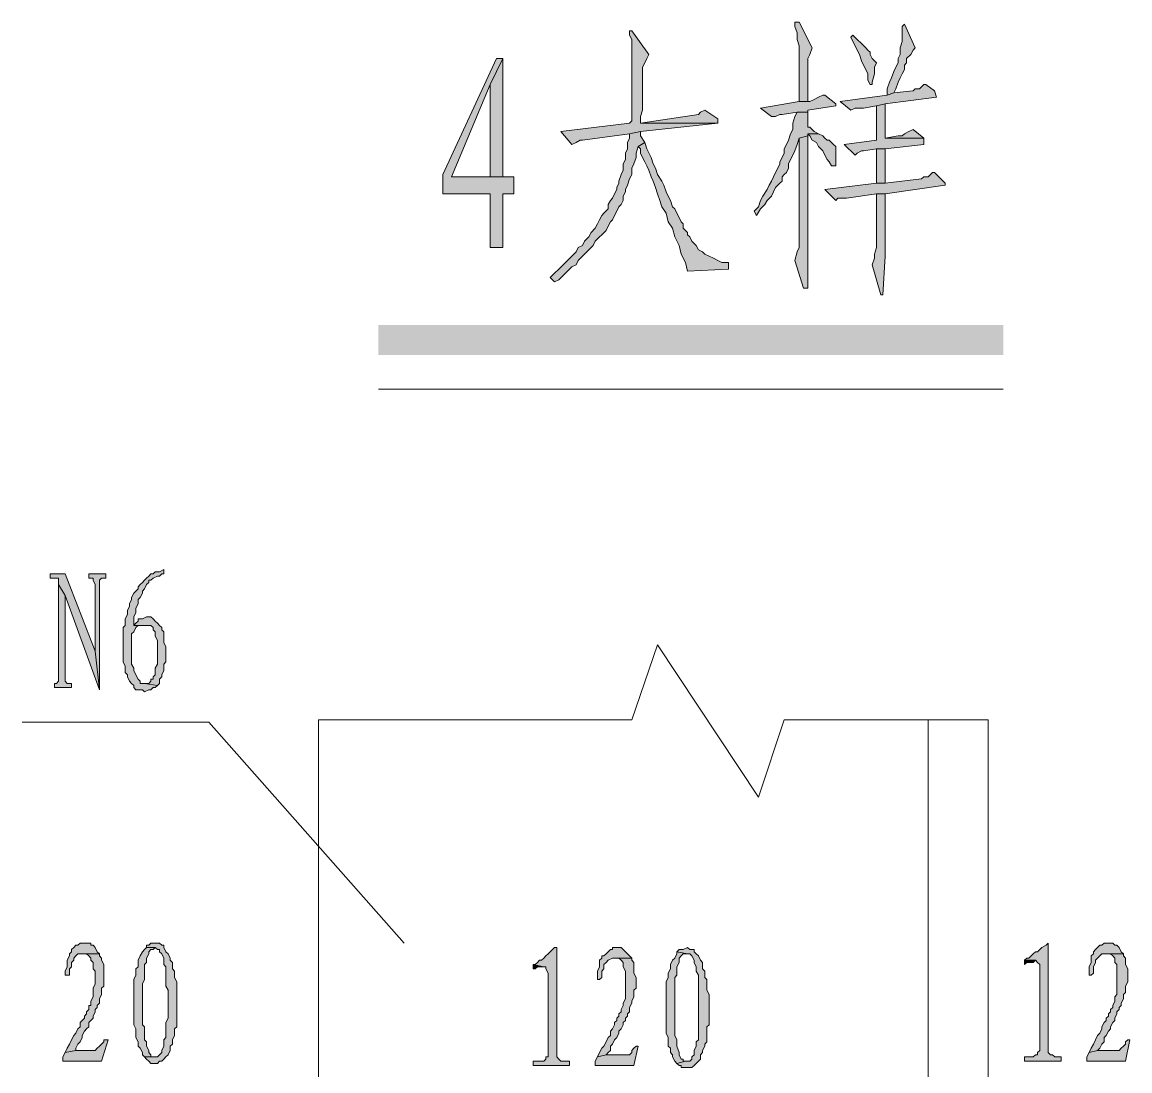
# Model space of a CAD drawing. Header units: inches. Extents: x 20 to 409, y 5 to 283.
# Drawn here: x 328.39 to 350.23, y 122.76 to 143.44 of the extents above; entities that cross this region are included whole.
import ezdxf

# ---------------------------------------------------------------- set-up
doc = ezdxf.new("R2010")
doc.units = ezdxf.units.IN
doc.header["$MEASUREMENT"] = 0
doc.layers.add('C00-00-00', color=7, linetype='Continuous')

msp = doc.modelspace()

# ---------------------------------------------------------------- hatches: boundary and pattern name
at = {"layer": 'C00-00-00'}
h = msp.add_hatch(color=0, dxfattribs=at)
h.dxf.hatch_style = 2
h.paths.add_polyline_path([(343.713, 143.443), (343.629, 143.443), (343.629, 143.358), (343.671, 143.231), (343.671, 143.104), (343.713, 142.977), (343.713, 141.877), (343.883, 141.877), (343.883, 142.3), (343.883, 142.342), (343.883, 142.723), (343.925, 142.808), (343.967, 142.935)])
h = msp.add_hatch(color=0, dxfattribs=at)
h.dxf.hatch_style = 2
h.paths.add_polyline_path([(345.788, 143.401), (345.745, 143.358), (345.745, 143.062), (345.703, 142.935), (345.703, 142.808), (345.661, 142.723), (345.661, 142.639), (345.618, 142.554), (345.576, 142.469), (345.534, 142.342), (345.491, 142.258), (345.449, 142.131), (345.449, 142.004), (345.576, 142.046), (345.618, 142.131), (345.661, 142.258), (345.703, 142.342), (345.745, 142.427), (345.788, 142.512), (345.788, 142.596), (345.83, 142.639), (345.83, 142.723), (345.915, 142.808), (345.957, 142.893), (345.999, 142.935)])
h = msp.add_hatch(color=0, dxfattribs=at)
h.dxf.hatch_style = 2
h.paths.add_polyline_path([(340.411, 143.274), (340.369, 143.274), (340.369, 143.189), (340.411, 143.104), (340.411, 141.496), (340.369, 141.453), (339.014, 141.284), (339.226, 141.03), (339.311, 141.072), (339.395, 141.115), (339.438, 141.115), (340.369, 141.242), (340.581, 141.284), (342.105, 141.453), (340.581, 141.453), (340.581, 141.496), (340.581, 141.58), (340.623, 141.707), (340.623, 142.554), (340.665, 142.639), (340.708, 142.723), (340.75, 142.808)])
h = msp.add_hatch(color=0, dxfattribs=at)
h.dxf.hatch_style = 2
h.paths.add_polyline_path([(344.772, 143.189), (344.729, 143.147), (344.772, 143.062), (344.814, 142.977), (344.856, 142.893), (344.899, 142.808), (344.941, 142.681), (344.983, 142.596), (345.026, 142.512), (345.068, 142.427), (345.068, 142.3), (345.11, 142.215), (345.153, 142.215), (345.153, 142.258), (345.195, 142.427), (345.195, 142.554), (345.237, 142.639), (345.195, 142.681), (345.153, 142.723), (345.11, 142.808), (345.11, 142.85), (345.068, 142.893), (345.026, 142.935), (344.941, 143.02), (344.856, 143.104)])
h = msp.add_hatch(color=0, dxfattribs=at)
h.dxf.hatch_style = 2
h.paths.add_polyline_path([(337.871, 142.723), (337.744, 142.723), (336.686, 140.437), (336.686, 140.056), (337.617, 140.056), (337.617, 138.998), (337.871, 138.998), (337.871, 140.056), (338.083, 140.056), (338.083, 140.395), (337.871, 140.395), (336.855, 140.395), (337.617, 142.215)])
h = msp.add_hatch(color=0, dxfattribs=at)
h.dxf.hatch_style = 2
h.paths.add_polyline_path([(337.871, 142.723), (337.617, 142.215), (337.617, 140.395), (336.855, 140.395), (337.871, 140.395)])
h = msp.add_hatch(color=0, dxfattribs=at)
h.dxf.hatch_style = 2
h.paths.add_polyline_path([(346.211, 142.215), (346.169, 142.215), (346.084, 142.131), (345.999, 142.131), (345.957, 142.088), (345.576, 142.046), (345.449, 142.004), (344.518, 141.877), (344.729, 141.707), (344.814, 141.75), (344.983, 141.75), (345.237, 141.792), (345.407, 141.834), (346.423, 141.961), (346.38, 142.088)])
h = msp.add_hatch(color=0, dxfattribs=at)
h.dxf.hatch_style = 2
h.paths.add_polyline_path([(344.221, 142.004), (344.179, 142.004), (344.094, 141.961), (344.01, 141.919), (343.925, 141.877), (343.713, 141.877), (342.951, 141.75), (343.163, 141.58), (343.248, 141.58), (343.332, 141.623), (343.375, 141.623), (343.671, 141.665), (343.883, 141.665), (343.883, 141.707), (344.433, 141.792), (344.433, 141.834)])
h = msp.add_hatch(color=0, dxfattribs=at)
h.dxf.hatch_style = 2
h.paths.add_polyline_path([(345.407, 141.834), (345.237, 141.792), (345.237, 141.115), (344.602, 141.03), (344.814, 140.818), (344.856, 140.861), (344.941, 140.903), (344.983, 140.903), (345.237, 140.945), (345.407, 140.945), (346.169, 141.03), (346.169, 141.157), (345.407, 141.157)])
h = msp.add_hatch(color=0, dxfattribs=at)
h.dxf.hatch_style = 2
h.paths.add_polyline_path([(341.851, 141.707), (341.766, 141.665), (341.724, 141.623), (340.581, 141.453), (342.105, 141.453), (342.105, 141.538)])
h = msp.add_hatch(color=0, dxfattribs=at)
h.dxf.hatch_style = 2
h.paths.add_polyline_path([(343.883, 141.665), (343.671, 141.665), (343.629, 141.58), (343.586, 141.453), (343.586, 141.326), (343.544, 141.242), (343.502, 141.115), (343.459, 141.03), (343.417, 140.945), (343.417, 140.861), (343.375, 140.776), (343.332, 140.691), (343.332, 140.649), (343.29, 140.564), (343.248, 140.48), (343.205, 140.395), (343.163, 140.31), (343.121, 140.226), (343.078, 140.141), (342.994, 140.014), (342.951, 139.929), (342.909, 139.802), (342.824, 139.718), (342.867, 139.633), (342.951, 139.76), (343.036, 139.845), (343.078, 139.929), (343.163, 140.014), (343.205, 140.099), (343.248, 140.183), (343.332, 140.268), (343.375, 140.31), (343.375, 140.395), (343.417, 140.437), (343.459, 140.48), (343.502, 140.564), (343.502, 140.649), (343.544, 140.734), (343.586, 140.818), (343.629, 140.903), (343.671, 141.03), (343.713, 141.157), (343.883, 141.199), (343.883, 141.242), (344.094, 141.242), (344.01, 141.284), (343.925, 141.369), (343.883, 141.369), (343.883, 141.453)])
h = msp.add_hatch(color=0, dxfattribs=at)
h.dxf.hatch_style = 2
h.paths.add_polyline_path([(340.581, 141.284), (340.369, 141.242), (340.369, 141.157), (340.327, 141.072), (340.327, 140.945), (340.284, 140.861), (340.284, 140.734), (340.242, 140.649), (340.242, 140.522), (340.2, 140.437), (340.157, 140.31), (340.157, 140.268), (340.115, 140.183), (340.115, 140.141), (340.073, 140.056), (340.03, 139.972), (339.988, 139.929), (339.946, 139.845), (339.946, 139.76), (339.861, 139.675), (339.819, 139.633), (339.776, 139.548), (339.734, 139.464), (339.692, 139.379), (339.607, 139.294), (339.565, 139.21), (339.48, 139.125), (339.438, 139.04), (339.353, 138.998), (339.311, 138.913), (339.226, 138.829), (339.141, 138.744), (339.057, 138.659), (338.972, 138.575), (338.887, 138.49), (338.803, 138.405), (338.887, 138.321), (338.972, 138.363), (339.057, 138.448), (339.141, 138.532), (339.226, 138.617), (339.311, 138.659), (339.353, 138.744), (339.438, 138.829), (339.522, 138.913), (339.565, 138.956), (339.649, 139.04), (339.692, 139.125), (339.776, 139.21), (339.819, 139.252), (339.903, 139.337), (339.946, 139.421), (339.988, 139.506), (340.03, 139.548), (340.073, 139.633), (340.115, 139.718), (340.157, 139.802), (340.2, 139.845), (340.242, 139.929), (340.242, 140.014), (340.284, 140.099), (340.284, 140.141), (340.327, 140.226), (340.369, 140.353), (340.411, 140.437), (340.411, 140.564), (340.454, 140.649), (340.496, 140.776), (340.496, 140.861), (340.538, 140.988), (340.665, 141.072), (340.581, 141.199)])
h = msp.add_hatch(color=0, dxfattribs=at)
h.dxf.hatch_style = 2
h.paths.add_polyline_path([(343.883, 141.199), (343.713, 141.157), (343.713, 138.998), (343.671, 138.913), (343.629, 138.744), (343.798, 138.194), (343.883, 138.194), (343.883, 138.998)])
h = msp.add_hatch(color=0, dxfattribs=at)
h.dxf.hatch_style = 2
h.paths.add_polyline_path([(344.094, 141.242), (343.883, 141.242), (343.925, 141.199), (343.967, 141.115), (344.052, 141.072), (344.094, 140.988), (344.179, 140.903), (344.221, 140.818), (344.264, 140.734), (344.306, 140.691), (344.348, 140.607), (344.433, 140.607), (344.433, 140.691), (344.433, 140.988), (344.391, 141.03), (344.306, 141.115), (344.264, 141.115), (344.221, 141.157), (344.179, 141.199)])
h = msp.add_hatch(color=0, dxfattribs=at)
h.dxf.hatch_style = 2
h.paths.add_polyline_path([(345.957, 141.326), (345.872, 141.284), (345.788, 141.242), (345.745, 141.199), (345.661, 141.199), (345.407, 141.157), (346.169, 141.157)])
h = msp.add_hatch(color=0, dxfattribs=at)
h.dxf.hatch_style = 2
h.paths.add_polyline_path([(340.665, 141.072), (340.538, 140.988), (340.581, 140.945), (340.581, 140.861), (340.623, 140.776), (340.665, 140.691), (340.708, 140.607), (340.75, 140.522), (340.792, 140.395), (340.835, 140.31), (340.877, 140.183), (340.919, 140.056), (340.962, 139.929), (341.004, 139.802), (341.089, 139.675), (341.131, 139.506), (341.216, 139.379), (341.258, 139.21), (341.343, 139.04), (341.385, 138.871), (341.47, 138.702), (341.512, 138.532), (342.316, 138.575), (342.316, 138.702), (342.274, 138.702), (342.189, 138.702), (342.105, 138.744), (342.02, 138.786), (341.935, 138.829), (341.851, 138.871), (341.808, 138.913), (341.724, 138.956), (341.681, 139.04), (341.597, 139.125), (341.554, 139.21), (341.512, 139.252), (341.512, 139.294), (341.47, 139.337), (341.427, 139.379), (341.427, 139.464), (341.385, 139.506), (341.343, 139.591), (341.3, 139.675), (341.258, 139.76), (341.216, 139.802), (341.173, 139.929), (341.131, 140.014), (341.089, 140.099), (341.046, 140.226), (341.004, 140.31), (340.919, 140.437), (340.877, 140.564), (340.835, 140.649), (340.792, 140.776), (340.708, 140.945)])
h = msp.add_hatch(color=0, dxfattribs=at)
h.dxf.hatch_style = 2
h.paths.add_polyline_path([(345.407, 140.945), (345.237, 140.945), (345.237, 140.903), (345.237, 140.268), (345.407, 140.268)])
h = msp.add_hatch(color=0, dxfattribs=at)
h.dxf.hatch_style = 2
h.paths.add_polyline_path([(346.38, 140.48), (346.338, 140.48), (346.253, 140.395), (346.169, 140.395), (346.126, 140.353), (345.407, 140.268), (345.237, 140.268), (344.221, 140.141), (344.433, 139.929), (344.475, 139.972), (344.645, 139.972), (345.237, 140.056), (345.407, 140.056), (346.592, 140.226), (346.592, 140.268)])
h = msp.add_hatch(color=0, dxfattribs=at)
h.dxf.hatch_style = 2
h.paths.add_polyline_path([(345.407, 140.056), (345.237, 140.056), (345.237, 140.014), (345.237, 138.998), (345.195, 138.871), (345.195, 138.786), (345.153, 138.659), (345.322, 138.067), (345.364, 138.067), (345.407, 138.829)])
h = msp.add_hatch(color=0, dxfattribs=at)
h.dxf.hatch_style = 2
h.paths.add_polyline_path([(335.416, 137.474), (335.416, 136.881), (347.735, 137.474)])
h = msp.add_hatch(color=0, dxfattribs=at)
h.dxf.hatch_style = 2
h.paths.add_polyline_path([(335.416, 136.881), (347.735, 137.474), (347.735, 136.881)])
h = msp.add_hatch(color=0, dxfattribs=at)
h.dxf.hatch_style = 2
h.paths.add_polyline_path([(331.183, 132.648), (331.098, 132.606), (331.013, 132.606), (330.971, 132.563), (330.929, 132.563), (330.886, 132.521), (330.844, 132.479), (330.802, 132.436), (330.759, 132.394), (330.717, 132.352), (330.675, 132.309), (330.675, 132.267), (330.632, 132.225), (330.59, 132.182), (330.548, 132.098), (330.548, 132.055), (330.505, 131.971), (330.505, 131.928), (330.463, 131.844), (330.463, 131.759), (330.421, 131.674), (330.421, 131.547), (330.378, 131.505), (330.378, 130.828), (330.421, 130.743), (330.421, 130.616), (330.463, 130.574), (330.463, 130.531), (330.505, 130.447), (330.548, 130.404), (330.59, 130.362), (330.59, 130.32), (330.632, 130.277), (330.759, 130.277), (330.802, 130.235), (330.886, 130.277), (330.929, 130.277), (330.971, 130.32), (331.013, 130.32), (331.056, 130.362), (330.802, 130.404), (330.717, 130.404), (330.717, 130.447), (330.675, 130.489), (330.632, 130.574), (330.59, 130.658), (330.59, 130.701), (330.548, 130.785), (330.548, 131.378), (330.59, 131.42), (330.632, 131.505), (330.675, 131.547), (330.886, 131.547), (330.59, 131.547), (330.59, 131.717), (330.632, 131.801), (330.632, 131.886), (330.675, 131.971), (330.675, 132.055), (330.717, 132.098), (330.759, 132.182), (330.759, 132.225), (330.802, 132.267), (330.844, 132.352), (330.886, 132.394), (330.886, 132.436), (330.929, 132.436), (330.971, 132.479), (331.056, 132.521), (331.098, 132.521), (331.14, 132.563), (331.183, 132.563)])
h = msp.add_hatch(color=0, dxfattribs=at)
h.dxf.hatch_style = 2
h.paths.add_polyline_path([(329.235, 132.563), (328.939, 132.563), (328.939, 132.479), (329.108, 132.479), (329.108, 132.352), (329.235, 132.14), (329.913, 130.277), (329.828, 131.039)])
h = msp.add_hatch(color=0, dxfattribs=at)
h.dxf.hatch_style = 2
h.paths.add_polyline_path([(330.04, 132.563), (329.701, 132.563), (329.701, 132.479), (329.786, 132.479), (329.786, 132.436), (329.828, 132.352), (329.828, 131.039), (329.913, 130.277), (329.913, 132.436), (329.955, 132.479), (330.04, 132.479)])
h = msp.add_hatch(color=0, dxfattribs=at)
h.dxf.hatch_style = 2
h.paths.add_polyline_path([(329.108, 132.352), (329.108, 130.447), (329.066, 130.404), (329.024, 130.404), (329.024, 130.32), (329.362, 130.32), (329.362, 130.404), (329.278, 130.404), (329.235, 130.447), (329.235, 132.14)])
h = msp.add_hatch(color=0, dxfattribs=at)
h.dxf.hatch_style = 2
h.paths.add_polyline_path([(330.886, 131.717), (330.844, 131.717), (330.759, 131.674), (330.675, 131.674), (330.675, 131.632), (330.632, 131.59), (330.59, 131.547), (330.929, 131.547), (330.971, 131.505), (330.971, 131.463), (331.013, 131.42), (331.013, 131.336), (331.056, 131.251), (331.056, 130.785), (331.013, 130.701), (331.013, 130.616), (331.013, 130.574), (330.971, 130.531), (330.971, 130.489), (330.929, 130.489), (330.929, 130.447), (330.886, 130.404), (330.802, 130.404), (331.056, 130.362), (331.098, 130.404), (331.098, 130.489), (331.14, 130.531), (331.14, 130.574), (331.183, 130.658), (331.183, 130.785), (331.225, 130.828), (331.225, 131.124), (331.183, 131.209), (331.183, 131.42), (331.14, 131.463), (331.14, 131.505), (331.098, 131.547), (331.056, 131.59), (331.013, 131.632), (330.971, 131.674), (330.929, 131.717)])
h = msp.add_hatch(color=0, dxfattribs=at)
h.dxf.hatch_style = 2
h.paths.add_polyline_path([(329.659, 125.282), (329.532, 125.282), (329.489, 125.24), (329.447, 125.24), (329.405, 125.197), (329.362, 125.155), (329.362, 125.113), (329.32, 125.07), (329.32, 125.028), (329.278, 124.943), (329.278, 124.816), (329.235, 124.732), (329.235, 124.647), (329.32, 124.647), (329.32, 124.774), (329.362, 124.816), (329.362, 124.901), (329.405, 124.943), (329.405, 124.986), (329.447, 125.028), (329.489, 125.07), (329.532, 125.07), (329.574, 125.07), (329.913, 125.07), (329.87, 125.113), (329.828, 125.197), (329.786, 125.24), (329.743, 125.24), (329.743, 125.282)])
h = msp.add_hatch(color=0, dxfattribs=at)
h.dxf.hatch_style = 2
h.paths.add_polyline_path([(330.844, 125.197), (330.802, 125.155), (330.759, 125.113), (330.717, 125.028), (330.675, 124.943), (330.675, 124.816), (330.632, 124.774), (330.632, 124.647), (330.59, 124.562), (330.59, 123.673), (330.632, 123.589), (330.632, 123.504), (330.632, 123.462), (330.632, 123.419), (330.675, 123.335), (330.675, 123.25), (330.717, 123.208), (330.759, 123.123), (330.759, 123.081), (330.802, 123.038), (331.013, 123.038), (330.929, 123.038), (330.929, 123.081), (330.886, 123.123), (330.886, 123.165), (330.844, 123.25), (330.844, 123.335), (330.802, 123.377), (330.802, 123.631), (330.759, 123.673), (330.759, 124.478), (330.802, 124.562), (330.802, 124.859), (330.844, 124.901), (330.844, 124.986), (330.886, 125.07), (330.886, 125.113), (330.929, 125.155), (330.971, 125.155), (331.013, 125.197)])
h = msp.add_hatch(color=0, dxfattribs=at)
h.dxf.hatch_style = 2
h.paths.add_polyline_path([(331.013, 125.282), (330.929, 125.282), (330.886, 125.24), (330.844, 125.24), (330.844, 125.197), (331.013, 125.197), (331.056, 125.155), (331.098, 125.155), (331.098, 125.113), (331.14, 125.07), (331.183, 124.986), (331.183, 124.859), (331.225, 124.816), (331.225, 124.435), (331.267, 124.351), (331.267, 124.097), (331.267, 124.054), (331.267, 123.8), (331.225, 123.716), (331.225, 123.419), (331.183, 123.377), (331.183, 123.25), (331.14, 123.165), (331.14, 123.123), (331.098, 123.081), (331.056, 123.038), (330.802, 123.038), (330.844, 122.996), (330.886, 122.954), (330.929, 122.911), (331.056, 122.911), (331.098, 122.954), (331.14, 122.954), (331.183, 122.996), (331.225, 123.038), (331.267, 123.081), (331.31, 123.165), (331.31, 123.25), (331.352, 123.292), (331.352, 123.377), (331.394, 123.462), (331.394, 123.589), (331.437, 123.631), (331.437, 124.52), (331.394, 124.605), (331.394, 124.732), (331.352, 124.774), (331.352, 124.901), (331.31, 124.943), (331.31, 124.986), (331.267, 125.07), (331.225, 125.113), (331.183, 125.197), (331.183, 125.24), (331.14, 125.24), (331.098, 125.282)])
h = msp.add_hatch(color=0, dxfattribs=at)
h.dxf.hatch_style = 2
h.paths.add_polyline_path([(338.93, 125.197), (338.887, 125.197), (338.845, 125.155), (338.803, 125.113), (338.76, 125.07), (338.718, 125.028), (338.676, 124.986), (338.633, 124.943), (338.591, 124.943), (338.549, 124.901), (338.506, 124.859), (338.464, 124.859), (338.676, 124.816), (338.718, 124.816), (338.718, 124.774), (338.76, 124.689), (338.76, 123.038), (338.718, 123.038), (338.718, 122.996), (338.676, 122.954), (338.464, 122.954), (338.464, 122.869), (339.184, 122.869), (339.184, 122.954), (339.014, 122.954), (338.972, 122.996), (338.93, 123.038)])
h = msp.add_hatch(color=0, dxfattribs=at)
h.dxf.hatch_style = 2
h.paths.add_polyline_path([(340.115, 125.197), (340.03, 125.197), (340.03, 125.155), (339.988, 125.155), (339.946, 125.113), (339.903, 125.07), (339.861, 125.028), (339.819, 125.028), (339.819, 124.986), (339.776, 124.943), (339.776, 124.816), (339.734, 124.732), (339.734, 124.562), (339.776, 124.562), (339.819, 124.605), (339.819, 124.732), (339.861, 124.774), (339.861, 124.859), (339.903, 124.901), (339.946, 124.943), (340.03, 124.986), (340.073, 124.986), (340.411, 124.986), (340.369, 125.028), (340.327, 125.07), (340.284, 125.113), (340.242, 125.155), (340.2, 125.197)])
h = msp.add_hatch(color=0, dxfattribs=at)
h.dxf.hatch_style = 2
h.paths.add_polyline_path([(341.512, 125.197), (341.427, 125.155), (341.343, 125.155), (341.3, 125.113), (341.512, 125.07), (341.554, 125.07), (341.597, 125.028), (341.639, 124.943), (341.639, 124.901), (341.681, 124.816), (341.681, 124.732), (341.724, 124.647), (341.724, 124.012), (341.724, 123.97), (341.724, 123.377), (341.681, 123.335), (341.681, 123.25), (341.639, 123.165), (341.639, 123.081), (341.597, 123.038), (341.597, 122.996), (341.554, 122.954), (341.47, 122.954), (341.3, 122.911), (341.343, 122.869), (341.385, 122.869), (341.385, 122.827), (341.597, 122.827), (341.639, 122.869), (341.681, 122.911), (341.724, 122.954), (341.766, 122.996), (341.766, 123.081), (341.808, 123.123), (341.808, 123.165), (341.851, 123.25), (341.851, 123.292), (341.893, 123.335), (341.893, 123.631), (341.935, 123.673), (341.935, 124.266), (341.893, 124.351), (341.893, 124.562), (341.851, 124.605), (341.851, 124.732), (341.808, 124.774), (341.808, 124.901), (341.766, 124.943), (341.724, 125.028), (341.681, 125.07), (341.639, 125.113), (341.639, 125.155), (341.597, 125.155), (341.554, 125.155)])
h = msp.add_hatch(color=0, dxfattribs=at)
h.dxf.hatch_style = 2
h.paths.add_polyline_path([(348.624, 125.282), (348.582, 125.24), (348.497, 125.197), (348.455, 125.155), (348.412, 125.113), (348.37, 125.113), (348.328, 125.07), (348.285, 125.028), (348.243, 124.986), (348.201, 124.986), (348.158, 124.943), (348.37, 124.943), (348.412, 124.901), (348.455, 124.859), (348.455, 123.165), (348.412, 123.123), (348.412, 123.081), (348.37, 123.081), (348.328, 123.038), (348.158, 123.038), (348.158, 122.954), (348.878, 122.954), (348.878, 123.038), (348.751, 123.038), (348.709, 123.081), (348.666, 123.081), (348.624, 123.123)])
h = msp.add_hatch(color=0, dxfattribs=at)
h.dxf.hatch_style = 2
h.paths.add_polyline_path([(349.809, 125.282), (349.725, 125.282), (349.682, 125.24), (349.64, 125.24), (349.598, 125.197), (349.555, 125.155), (349.513, 125.113), (349.513, 125.07), (349.471, 125.028), (349.471, 124.901), (349.428, 124.816), (349.428, 124.647), (349.471, 124.647), (349.513, 124.689), (349.513, 124.816), (349.555, 124.901), (349.555, 124.943), (349.598, 124.986), (349.64, 125.028), (349.682, 125.07), (349.725, 125.07), (349.767, 125.07), (350.106, 125.07), (350.063, 125.113), (350.021, 125.197), (349.979, 125.24), (349.936, 125.24), (349.894, 125.282)])
h = msp.add_hatch(color=0, dxfattribs=at)
h.dxf.hatch_style = 2
h.paths.add_polyline_path([(329.913, 125.07), (329.574, 125.07), (329.616, 125.07), (329.659, 125.07), (329.701, 125.028), (329.743, 124.986), (329.743, 124.943), (329.786, 124.901), (329.786, 124.774), (329.828, 124.732), (329.828, 124.478), (329.786, 124.393), (329.786, 124.224), (329.743, 124.139), (329.743, 124.054), (329.701, 124.054), (329.701, 123.97), (329.659, 123.927), (329.659, 123.885), (329.616, 123.843), (329.616, 123.8), (329.574, 123.758), (329.532, 123.716), (329.532, 123.631), (329.489, 123.589), (329.447, 123.504), (329.405, 123.462), (329.362, 123.377), (329.32, 123.292), (329.278, 123.208), (329.235, 123.123), (329.447, 123.165), (329.447, 123.208), (329.489, 123.292), (329.532, 123.335), (329.574, 123.419), (329.574, 123.462), (329.616, 123.546), (329.659, 123.589), (329.701, 123.631), (329.701, 123.716), (329.743, 123.758), (329.786, 123.8), (329.786, 123.843), (329.828, 123.927), (329.828, 123.97), (329.87, 124.012), (329.87, 124.054), (329.913, 124.097), (329.913, 124.181), (329.955, 124.266), (329.955, 124.393), (329.997, 124.435), (329.997, 124.859), (329.955, 124.943), (329.955, 124.986), (329.913, 125.028)])
h = msp.add_hatch(color=0, dxfattribs=at)
h.dxf.hatch_style = 2
h.paths.add_polyline_path([(340.411, 124.986), (340.073, 124.986), (340.115, 124.986), (340.157, 124.986), (340.2, 124.943), (340.242, 124.901), (340.242, 124.816), (340.284, 124.732), (340.284, 124.181), (340.242, 124.097), (340.242, 124.054), (340.2, 123.97), (340.2, 123.927), (340.157, 123.885), (340.157, 123.843), (340.115, 123.8), (340.115, 123.758), (340.073, 123.716), (340.073, 123.673), (340.03, 123.589), (339.988, 123.546), (339.988, 123.462), (339.946, 123.419), (339.903, 123.335), (339.861, 123.25), (339.819, 123.208), (339.776, 123.123), (339.734, 123.038), (339.903, 123.081), (339.946, 123.123), (339.988, 123.165), (339.988, 123.25), (340.03, 123.292), (340.073, 123.377), (340.115, 123.419), (340.157, 123.504), (340.157, 123.546), (340.2, 123.589), (340.242, 123.673), (340.242, 123.716), (340.284, 123.758), (340.284, 123.8), (340.327, 123.843), (340.327, 123.885), (340.369, 123.927), (340.369, 124.012), (340.411, 124.097), (340.411, 124.139), (340.454, 124.224), (340.454, 124.351), (340.496, 124.393), (340.496, 124.605), (340.454, 124.689), (340.454, 124.901), (340.411, 124.943)])
h = msp.add_hatch(color=0, dxfattribs=at)
h.dxf.hatch_style = 2
h.paths.add_polyline_path([(341.3, 125.113), (341.3, 125.07), (341.258, 124.986), (341.216, 124.943), (341.173, 124.859), (341.173, 124.774), (341.131, 124.689), (341.131, 124.605), (341.089, 124.52), (341.089, 123.504), (341.131, 123.419), (341.131, 123.377), (341.131, 123.25), (341.173, 123.208), (341.173, 123.123), (341.216, 123.081), (341.216, 123.038), (341.258, 122.954), (341.3, 122.911), (341.47, 122.954), (341.427, 122.954), (341.427, 122.996), (341.385, 122.996), (341.343, 123.081), (341.343, 123.123), (341.3, 123.25), (341.3, 123.377), (341.258, 123.462), (341.258, 124.605), (341.3, 124.647), (341.3, 124.816), (341.343, 124.901), (341.343, 124.986), (341.385, 125.028), (341.427, 125.07), (341.512, 125.07)])
h = msp.add_hatch(color=0, dxfattribs=at)
h.dxf.hatch_style = 2
h.paths.add_polyline_path([(350.106, 125.07), (349.767, 125.07), (349.809, 125.07), (349.852, 125.07), (349.894, 125.028), (349.936, 124.986), (349.936, 124.901), (349.979, 124.859), (349.979, 124.266), (349.936, 124.224), (349.936, 124.139), (349.894, 124.054), (349.894, 124.012), (349.852, 123.97), (349.852, 123.927), (349.809, 123.885), (349.809, 123.843), (349.767, 123.8), (349.767, 123.758), (349.725, 123.716), (349.682, 123.631), (349.682, 123.589), (349.64, 123.504), (349.598, 123.462), (349.555, 123.377), (349.513, 123.292), (349.471, 123.208), (349.428, 123.123), (349.598, 123.165), (349.64, 123.208), (349.682, 123.292), (349.725, 123.335), (349.725, 123.419), (349.767, 123.462), (349.809, 123.546), (349.852, 123.589), (349.852, 123.631), (349.894, 123.716), (349.936, 123.758), (349.936, 123.8), (349.979, 123.885), (349.979, 123.927), (350.021, 123.97), (350.021, 124.012), (350.063, 124.054), (350.063, 124.097), (350.106, 124.181), (350.106, 124.266), (350.148, 124.308), (350.148, 124.435), (350.19, 124.52), (350.19, 124.774), (350.148, 124.859), (350.148, 124.986), (350.106, 125.028)])
h = msp.add_hatch(color=0, dxfattribs=at)
h.dxf.hatch_style = 2
h.paths.add_polyline_path([(338.464, 124.859), (338.464, 124.774), (338.506, 124.774), (338.549, 124.816), (338.676, 124.816)])
h = msp.add_hatch(color=0, dxfattribs=at)
h.dxf.hatch_style = 2
h.paths.add_polyline_path([(348.158, 124.943), (348.158, 124.859), (348.201, 124.901), (348.328, 124.901), (348.37, 124.943)])
h = msp.add_hatch(color=0, dxfattribs=at)
h.dxf.hatch_style = 2
h.paths.add_polyline_path([(330.082, 123.377), (329.997, 123.377), (329.997, 123.335), (329.955, 123.292), (329.913, 123.25), (329.87, 123.208), (329.828, 123.165), (329.447, 123.165), (329.235, 123.123), (329.193, 123.038), (329.193, 122.954), (329.955, 122.954)])
h = msp.add_hatch(color=0, dxfattribs=at)
h.dxf.hatch_style = 2
h.paths.add_polyline_path([(340.538, 123.25), (340.496, 123.25), (340.454, 123.208), (340.411, 123.165), (340.411, 123.123), (340.369, 123.081), (339.903, 123.081), (339.734, 123.038), (339.692, 122.954), (339.692, 122.869), (340.454, 122.869)])
h = msp.add_hatch(color=0, dxfattribs=at)
h.dxf.hatch_style = 2
h.paths.add_polyline_path([(350.233, 123.377), (350.19, 123.377), (350.148, 123.335), (350.148, 123.292), (350.106, 123.25), (350.063, 123.208), (350.021, 123.165), (349.598, 123.165), (349.428, 123.123), (349.386, 123.038), (349.386, 122.954), (350.148, 122.954)])

# ---------------------------------------------------------------- linework, layer by layer
at = {"layer": 'C00-00-00', "color": 0, "lineweight": 0}
for points in [[(343.713, 143.443), (343.629, 143.443), (343.629, 143.358), (343.671, 143.231), (343.671, 143.104), (343.713, 142.977), (343.713, 141.877), (343.883, 141.877), (343.883, 142.3), (343.883, 142.342), (343.883, 142.723), (343.925, 142.808), (343.967, 142.935)], [(345.788, 143.401), (345.745, 143.358), (345.745, 143.062), (345.703, 142.935), (345.703, 142.808), (345.661, 142.723), (345.661, 142.639), (345.618, 142.554), (345.576, 142.469), (345.534, 142.342), (345.491, 142.258), (345.449, 142.131), (345.449, 142.004), (345.576, 142.046), (345.618, 142.131), (345.661, 142.258), (345.703, 142.342), (345.745, 142.427), (345.788, 142.512), (345.788, 142.596), (345.83, 142.639), (345.83, 142.723), (345.915, 142.808), (345.957, 142.893), (345.999, 142.935)], [(340.411, 143.274), (340.369, 143.274), (340.369, 143.189), (340.411, 143.104), (340.411, 141.496), (340.369, 141.453), (339.014, 141.284), (339.226, 141.03), (339.311, 141.072), (339.395, 141.115), (339.438, 141.115), (340.369, 141.242), (340.581, 141.284), (342.105, 141.453), (340.581, 141.453), (340.581, 141.496), (340.581, 141.58), (340.623, 141.707), (340.623, 142.554), (340.665, 142.639), (340.708, 142.723), (340.75, 142.808)], [(344.772, 143.189), (344.729, 143.147), (344.772, 143.062), (344.814, 142.977), (344.856, 142.893), (344.899, 142.808), (344.941, 142.681), (344.983, 142.596), (345.026, 142.512), (345.068, 142.427), (345.068, 142.3), (345.11, 142.215), (345.153, 142.215), (345.153, 142.258), (345.195, 142.427), (345.195, 142.554), (345.237, 142.639), (345.195, 142.681), (345.153, 142.723), (345.11, 142.808), (345.11, 142.85), (345.068, 142.893), (345.026, 142.935), (344.941, 143.02), (344.856, 143.104)], [(337.871, 142.723), (337.744, 142.723), (336.686, 140.437), (336.686, 140.056), (337.617, 140.056), (337.617, 138.998), (337.871, 138.998), (337.871, 140.056), (338.083, 140.056), (338.083, 140.395), (337.871, 140.395), (336.855, 140.395), (337.617, 142.215)], [(337.871, 142.723), (337.617, 142.215), (337.617, 140.395), (336.855, 140.395), (337.871, 140.395)], [(346.211, 142.215), (346.169, 142.215), (346.084, 142.131), (345.999, 142.131), (345.957, 142.088), (345.576, 142.046), (345.449, 142.004), (344.518, 141.877), (344.729, 141.707), (344.814, 141.75), (344.983, 141.75), (345.237, 141.792), (345.407, 141.834), (346.423, 141.961), (346.38, 142.088)], [(344.221, 142.004), (344.179, 142.004), (344.094, 141.961), (344.01, 141.919), (343.925, 141.877), (343.713, 141.877), (342.951, 141.75), (343.163, 141.58), (343.248, 141.58), (343.332, 141.623), (343.375, 141.623), (343.671, 141.665), (343.883, 141.665), (343.883, 141.707), (344.433, 141.792), (344.433, 141.834)], [(345.407, 141.834), (345.237, 141.792), (345.237, 141.115), (344.602, 141.03), (344.814, 140.818), (344.856, 140.861), (344.941, 140.903), (344.983, 140.903), (345.237, 140.945), (345.407, 140.945), (346.169, 141.03), (346.169, 141.157), (345.407, 141.157)], [(341.851, 141.707), (341.766, 141.665), (341.724, 141.623), (340.581, 141.453), (342.105, 141.453), (342.105, 141.538)], [(343.883, 141.665), (343.671, 141.665), (343.629, 141.58), (343.586, 141.453), (343.586, 141.326), (343.544, 141.242), (343.502, 141.115), (343.459, 141.03), (343.417, 140.945), (343.417, 140.861), (343.375, 140.776), (343.332, 140.691), (343.332, 140.649), (343.29, 140.564), (343.248, 140.48), (343.205, 140.395), (343.163, 140.31), (343.121, 140.226), (343.078, 140.141), (342.994, 140.014), (342.951, 139.929), (342.909, 139.802), (342.824, 139.718), (342.867, 139.633), (342.951, 139.76), (343.036, 139.845), (343.078, 139.929), (343.163, 140.014), (343.205, 140.099), (343.248, 140.183), (343.332, 140.268), (343.375, 140.31), (343.375, 140.395), (343.417, 140.437), (343.459, 140.48), (343.502, 140.564), (343.502, 140.649), (343.544, 140.734), (343.586, 140.818), (343.629, 140.903), (343.671, 141.03), (343.713, 141.157), (343.883, 141.199), (343.883, 141.242), (344.094, 141.242), (344.01, 141.284), (343.925, 141.369), (343.883, 141.369), (343.883, 141.453)], [(340.581, 141.284), (340.369, 141.242), (340.369, 141.157), (340.327, 141.072), (340.327, 140.945), (340.284, 140.861), (340.284, 140.734), (340.242, 140.649), (340.242, 140.522), (340.2, 140.437), (340.157, 140.31), (340.157, 140.268), (340.115, 140.183), (340.115, 140.141), (340.073, 140.056), (340.03, 139.972), (339.988, 139.929), (339.946, 139.845), (339.946, 139.76), (339.861, 139.675), (339.819, 139.633), (339.776, 139.548), (339.734, 139.464), (339.692, 139.379), (339.607, 139.294), (339.565, 139.21), (339.48, 139.125), (339.438, 139.04), (339.353, 138.998), (339.311, 138.913), (339.226, 138.829), (339.141, 138.744), (339.057, 138.659), (338.972, 138.575), (338.887, 138.49), (338.803, 138.405), (338.887, 138.321), (338.972, 138.363), (339.057, 138.448), (339.141, 138.532), (339.226, 138.617), (339.311, 138.659), (339.353, 138.744), (339.438, 138.829), (339.522, 138.913), (339.565, 138.956), (339.649, 139.04), (339.692, 139.125), (339.776, 139.21), (339.819, 139.252), (339.903, 139.337), (339.946, 139.421), (339.988, 139.506), (340.03, 139.548), (340.073, 139.633), (340.115, 139.718), (340.157, 139.802), (340.2, 139.845), (340.242, 139.929), (340.242, 140.014), (340.284, 140.099), (340.284, 140.141), (340.327, 140.226), (340.369, 140.353), (340.411, 140.437), (340.411, 140.564), (340.454, 140.649), (340.496, 140.776), (340.496, 140.861), (340.538, 140.988), (340.665, 141.072), (340.581, 141.199)], [(343.883, 141.199), (343.713, 141.157), (343.713, 138.998), (343.671, 138.913), (343.629, 138.744), (343.798, 138.194), (343.883, 138.194), (343.883, 138.998)], [(344.094, 141.242), (343.883, 141.242), (343.925, 141.199), (343.967, 141.115), (344.052, 141.072), (344.094, 140.988), (344.179, 140.903), (344.221, 140.818), (344.264, 140.734), (344.306, 140.691), (344.348, 140.607), (344.433, 140.607), (344.433, 140.691), (344.433, 140.988), (344.391, 141.03), (344.306, 141.115), (344.264, 141.115), (344.221, 141.157), (344.179, 141.199)], [(345.957, 141.326), (345.872, 141.284), (345.788, 141.242), (345.745, 141.199), (345.661, 141.199), (345.407, 141.157), (346.169, 141.157)], [(340.665, 141.072), (340.538, 140.988), (340.581, 140.945), (340.581, 140.861), (340.623, 140.776), (340.665, 140.691), (340.708, 140.607), (340.75, 140.522), (340.792, 140.395), (340.835, 140.31), (340.877, 140.183), (340.919, 140.056), (340.962, 139.929), (341.004, 139.802), (341.089, 139.675), (341.131, 139.506), (341.216, 139.379), (341.258, 139.21), (341.343, 139.04), (341.385, 138.871), (341.47, 138.702), (341.512, 138.532), (342.316, 138.575), (342.316, 138.702), (342.274, 138.702), (342.189, 138.702), (342.105, 138.744), (342.02, 138.786), (341.935, 138.829), (341.851, 138.871), (341.808, 138.913), (341.724, 138.956), (341.681, 139.04), (341.597, 139.125), (341.554, 139.21), (341.512, 139.252), (341.512, 139.294), (341.47, 139.337), (341.427, 139.379), (341.427, 139.464), (341.385, 139.506), (341.343, 139.591), (341.3, 139.675), (341.258, 139.76), (341.216, 139.802), (341.173, 139.929), (341.131, 140.014), (341.089, 140.099), (341.046, 140.226), (341.004, 140.31), (340.919, 140.437), (340.877, 140.564), (340.835, 140.649), (340.792, 140.776), (340.708, 140.945)], [(345.407, 140.945), (345.237, 140.945), (345.237, 140.903), (345.237, 140.268), (345.407, 140.268)], [(346.38, 140.48), (346.338, 140.48), (346.253, 140.395), (346.169, 140.395), (346.126, 140.353), (345.407, 140.268), (345.237, 140.268), (344.221, 140.141), (344.433, 139.929), (344.475, 139.972), (344.645, 139.972), (345.237, 140.056), (345.407, 140.056), (346.592, 140.226), (346.592, 140.268)], [(345.407, 140.056), (345.237, 140.056), (345.237, 140.014), (345.237, 138.998), (345.195, 138.871), (345.195, 138.786), (345.153, 138.659), (345.322, 138.067), (345.364, 138.067), (345.407, 138.829)], [(331.183, 132.648), (331.098, 132.606), (331.013, 132.606), (330.971, 132.563), (330.929, 132.563), (330.886, 132.521), (330.844, 132.479), (330.802, 132.436), (330.759, 132.394), (330.717, 132.352), (330.675, 132.309), (330.675, 132.267), (330.632, 132.225), (330.59, 132.182), (330.548, 132.098), (330.548, 132.055), (330.505, 131.971), (330.505, 131.928), (330.463, 131.844), (330.463, 131.759), (330.421, 131.674), (330.421, 131.547), (330.378, 131.505), (330.378, 130.828), (330.421, 130.743), (330.421, 130.616), (330.463, 130.574), (330.463, 130.531), (330.505, 130.447), (330.548, 130.404), (330.59, 130.362), (330.59, 130.32), (330.632, 130.277), (330.759, 130.277), (330.802, 130.235), (330.886, 130.277), (330.929, 130.277), (330.971, 130.32), (331.013, 130.32), (331.056, 130.362), (330.802, 130.404), (330.717, 130.404), (330.717, 130.447), (330.675, 130.489), (330.632, 130.574), (330.59, 130.658), (330.59, 130.701), (330.548, 130.785), (330.548, 131.378), (330.59, 131.42), (330.632, 131.505), (330.675, 131.547), (330.886, 131.547), (330.59, 131.547), (330.59, 131.717), (330.632, 131.801), (330.632, 131.886), (330.675, 131.971), (330.675, 132.055), (330.717, 132.098), (330.759, 132.182), (330.759, 132.225), (330.802, 132.267), (330.844, 132.352), (330.886, 132.394), (330.886, 132.436), (330.929, 132.436), (330.971, 132.479), (331.056, 132.521), (331.098, 132.521), (331.14, 132.563), (331.183, 132.563)], [(329.235, 132.563), (328.939, 132.563), (328.939, 132.479), (329.108, 132.479), (329.108, 132.352), (329.235, 132.14), (329.913, 130.277), (329.828, 131.039)], [(330.04, 132.563), (329.701, 132.563), (329.701, 132.479), (329.786, 132.479), (329.786, 132.436), (329.828, 132.352), (329.828, 131.039), (329.913, 130.277), (329.913, 132.436), (329.955, 132.479), (330.04, 132.479)], [(329.108, 132.352), (329.108, 130.447), (329.066, 130.404), (329.024, 130.404), (329.024, 130.32), (329.362, 130.32), (329.362, 130.404), (329.278, 130.404), (329.235, 130.447), (329.235, 132.14)], [(330.886, 131.717), (330.844, 131.717), (330.759, 131.674), (330.675, 131.674), (330.675, 131.632), (330.632, 131.59), (330.59, 131.547), (330.929, 131.547), (330.971, 131.505), (330.971, 131.463), (331.013, 131.42), (331.013, 131.336), (331.056, 131.251), (331.056, 130.785), (331.013, 130.701), (331.013, 130.616), (331.013, 130.574), (330.971, 130.531), (330.971, 130.489), (330.929, 130.489), (330.929, 130.447), (330.886, 130.404), (330.802, 130.404), (331.056, 130.362), (331.098, 130.404), (331.098, 130.489), (331.14, 130.531), (331.14, 130.574), (331.183, 130.658), (331.183, 130.785), (331.225, 130.828), (331.225, 131.124), (331.183, 131.209), (331.183, 131.42), (331.14, 131.463), (331.14, 131.505), (331.098, 131.547), (331.056, 131.59), (331.013, 131.632), (330.971, 131.674), (330.929, 131.717)], [(329.659, 125.282), (329.532, 125.282), (329.489, 125.24), (329.447, 125.24), (329.405, 125.197), (329.362, 125.155), (329.362, 125.113), (329.32, 125.07), (329.32, 125.028), (329.278, 124.943), (329.278, 124.816), (329.235, 124.732), (329.235, 124.647), (329.32, 124.647), (329.32, 124.774), (329.362, 124.816), (329.362, 124.901), (329.405, 124.943), (329.405, 124.986), (329.447, 125.028), (329.489, 125.07), (329.532, 125.07), (329.574, 125.07), (329.913, 125.07), (329.87, 125.113), (329.828, 125.197), (329.786, 125.24), (329.743, 125.24), (329.743, 125.282)], [(330.844, 125.197), (330.802, 125.155), (330.759, 125.113), (330.717, 125.028), (330.675, 124.943), (330.675, 124.816), (330.632, 124.774), (330.632, 124.647), (330.59, 124.562), (330.59, 123.673), (330.632, 123.589), (330.632, 123.504), (330.632, 123.462), (330.632, 123.419), (330.675, 123.335), (330.675, 123.25), (330.717, 123.208), (330.759, 123.123), (330.759, 123.081), (330.802, 123.038), (331.013, 123.038), (330.929, 123.038), (330.929, 123.081), (330.886, 123.123), (330.886, 123.165), (330.844, 123.25), (330.844, 123.335), (330.802, 123.377), (330.802, 123.631), (330.759, 123.673), (330.759, 124.478), (330.802, 124.562), (330.802, 124.859), (330.844, 124.901), (330.844, 124.986), (330.886, 125.07), (330.886, 125.113), (330.929, 125.155), (330.971, 125.155), (331.013, 125.197)], [(331.013, 125.282), (330.929, 125.282), (330.886, 125.24), (330.844, 125.24), (330.844, 125.197), (331.013, 125.197), (331.056, 125.155), (331.098, 125.155), (331.098, 125.113), (331.14, 125.07), (331.183, 124.986), (331.183, 124.859), (331.225, 124.816), (331.225, 124.435), (331.267, 124.351), (331.267, 124.097), (331.267, 124.054), (331.267, 123.8), (331.225, 123.716), (331.225, 123.419), (331.183, 123.377), (331.183, 123.25), (331.14, 123.165), (331.14, 123.123), (331.098, 123.081), (331.056, 123.038), (330.802, 123.038), (330.844, 122.996), (330.886, 122.954), (330.929, 122.911), (331.056, 122.911), (331.098, 122.954), (331.14, 122.954), (331.183, 122.996), (331.225, 123.038), (331.267, 123.081), (331.31, 123.165), (331.31, 123.25), (331.352, 123.292), (331.352, 123.377), (331.394, 123.462), (331.394, 123.589), (331.437, 123.631), (331.437, 124.52), (331.394, 124.605), (331.394, 124.732), (331.352, 124.774), (331.352, 124.901), (331.31, 124.943), (331.31, 124.986), (331.267, 125.07), (331.225, 125.113), (331.183, 125.197), (331.183, 125.24), (331.14, 125.24), (331.098, 125.282)], [(338.93, 125.197), (338.887, 125.197), (338.845, 125.155), (338.803, 125.113), (338.76, 125.07), (338.718, 125.028), (338.676, 124.986), (338.633, 124.943), (338.591, 124.943), (338.549, 124.901), (338.506, 124.859), (338.464, 124.859), (338.676, 124.816), (338.718, 124.816), (338.718, 124.774), (338.76, 124.689), (338.76, 123.038), (338.718, 123.038), (338.718, 122.996), (338.676, 122.954), (338.464, 122.954), (338.464, 122.869), (339.184, 122.869), (339.184, 122.954), (339.014, 122.954), (338.972, 122.996), (338.93, 123.038)], [(340.115, 125.197), (340.03, 125.197), (340.03, 125.155), (339.988, 125.155), (339.946, 125.113), (339.903, 125.07), (339.861, 125.028), (339.819, 125.028), (339.819, 124.986), (339.776, 124.943), (339.776, 124.816), (339.734, 124.732), (339.734, 124.562), (339.776, 124.562), (339.819, 124.605), (339.819, 124.732), (339.861, 124.774), (339.861, 124.859), (339.903, 124.901), (339.946, 124.943), (340.03, 124.986), (340.073, 124.986), (340.411, 124.986), (340.369, 125.028), (340.327, 125.07), (340.284, 125.113), (340.242, 125.155), (340.2, 125.197)], [(341.512, 125.197), (341.427, 125.155), (341.343, 125.155), (341.3, 125.113), (341.512, 125.07), (341.554, 125.07), (341.597, 125.028), (341.639, 124.943), (341.639, 124.901), (341.681, 124.816), (341.681, 124.732), (341.724, 124.647), (341.724, 124.012), (341.724, 123.97), (341.724, 123.377), (341.681, 123.335), (341.681, 123.25), (341.639, 123.165), (341.639, 123.081), (341.597, 123.038), (341.597, 122.996), (341.554, 122.954), (341.47, 122.954), (341.3, 122.911), (341.343, 122.869), (341.385, 122.869), (341.385, 122.827), (341.597, 122.827), (341.639, 122.869), (341.681, 122.911), (341.724, 122.954), (341.766, 122.996), (341.766, 123.081), (341.808, 123.123), (341.808, 123.165), (341.851, 123.25), (341.851, 123.292), (341.893, 123.335), (341.893, 123.631), (341.935, 123.673), (341.935, 124.266), (341.893, 124.351), (341.893, 124.562), (341.851, 124.605), (341.851, 124.732), (341.808, 124.774), (341.808, 124.901), (341.766, 124.943), (341.724, 125.028), (341.681, 125.07), (341.639, 125.113), (341.639, 125.155), (341.597, 125.155), (341.554, 125.155)], [(348.624, 125.282), (348.582, 125.24), (348.497, 125.197), (348.455, 125.155), (348.412, 125.113), (348.37, 125.113), (348.328, 125.07), (348.285, 125.028), (348.243, 124.986), (348.201, 124.986), (348.158, 124.943), (348.37, 124.943), (348.412, 124.901), (348.455, 124.859), (348.455, 123.165), (348.412, 123.123), (348.412, 123.081), (348.37, 123.081), (348.328, 123.038), (348.158, 123.038), (348.158, 122.954), (348.878, 122.954), (348.878, 123.038), (348.751, 123.038), (348.709, 123.081), (348.666, 123.081), (348.624, 123.123)], [(349.809, 125.282), (349.725, 125.282), (349.682, 125.24), (349.64, 125.24), (349.598, 125.197), (349.555, 125.155), (349.513, 125.113), (349.513, 125.07), (349.471, 125.028), (349.471, 124.901), (349.428, 124.816), (349.428, 124.647), (349.471, 124.647), (349.513, 124.689), (349.513, 124.816), (349.555, 124.901), (349.555, 124.943), (349.598, 124.986), (349.64, 125.028), (349.682, 125.07), (349.725, 125.07), (349.767, 125.07), (350.106, 125.07), (350.063, 125.113), (350.021, 125.197), (349.979, 125.24), (349.936, 125.24), (349.894, 125.282)], [(329.913, 125.07), (329.574, 125.07), (329.616, 125.07), (329.659, 125.07), (329.701, 125.028), (329.743, 124.986), (329.743, 124.943), (329.786, 124.901), (329.786, 124.774), (329.828, 124.732), (329.828, 124.478), (329.786, 124.393), (329.786, 124.224), (329.743, 124.139), (329.743, 124.054), (329.701, 124.054), (329.701, 123.97), (329.659, 123.927), (329.659, 123.885), (329.616, 123.843), (329.616, 123.8), (329.574, 123.758), (329.532, 123.716), (329.532, 123.631), (329.489, 123.589), (329.447, 123.504), (329.405, 123.462), (329.362, 123.377), (329.32, 123.292), (329.278, 123.208), (329.235, 123.123), (329.447, 123.165), (329.447, 123.208), (329.489, 123.292), (329.532, 123.335), (329.574, 123.419), (329.574, 123.462), (329.616, 123.546), (329.659, 123.589), (329.701, 123.631), (329.701, 123.716), (329.743, 123.758), (329.786, 123.8), (329.786, 123.843), (329.828, 123.927), (329.828, 123.97), (329.87, 124.012), (329.87, 124.054), (329.913, 124.097), (329.913, 124.181), (329.955, 124.266), (329.955, 124.393), (329.997, 124.435), (329.997, 124.859), (329.955, 124.943), (329.955, 124.986), (329.913, 125.028)], [(340.411, 124.986), (340.073, 124.986), (340.115, 124.986), (340.157, 124.986), (340.2, 124.943), (340.242, 124.901), (340.242, 124.816), (340.284, 124.732), (340.284, 124.181), (340.242, 124.097), (340.242, 124.054), (340.2, 123.97), (340.2, 123.927), (340.157, 123.885), (340.157, 123.843), (340.115, 123.8), (340.115, 123.758), (340.073, 123.716), (340.073, 123.673), (340.03, 123.589), (339.988, 123.546), (339.988, 123.462), (339.946, 123.419), (339.903, 123.335), (339.861, 123.25), (339.819, 123.208), (339.776, 123.123), (339.734, 123.038), (339.903, 123.081), (339.946, 123.123), (339.988, 123.165), (339.988, 123.25), (340.03, 123.292), (340.073, 123.377), (340.115, 123.419), (340.157, 123.504), (340.157, 123.546), (340.2, 123.589), (340.242, 123.673), (340.242, 123.716), (340.284, 123.758), (340.284, 123.8), (340.327, 123.843), (340.327, 123.885), (340.369, 123.927), (340.369, 124.012), (340.411, 124.097), (340.411, 124.139), (340.454, 124.224), (340.454, 124.351), (340.496, 124.393), (340.496, 124.605), (340.454, 124.689), (340.454, 124.901), (340.411, 124.943)], [(341.3, 125.113), (341.3, 125.07), (341.258, 124.986), (341.216, 124.943), (341.173, 124.859), (341.173, 124.774), (341.131, 124.689), (341.131, 124.605), (341.089, 124.52), (341.089, 123.504), (341.131, 123.419), (341.131, 123.377), (341.131, 123.25), (341.173, 123.208), (341.173, 123.123), (341.216, 123.081), (341.216, 123.038), (341.258, 122.954), (341.3, 122.911), (341.47, 122.954), (341.427, 122.954), (341.427, 122.996), (341.385, 122.996), (341.343, 123.081), (341.343, 123.123), (341.3, 123.25), (341.3, 123.377), (341.258, 123.462), (341.258, 124.605), (341.3, 124.647), (341.3, 124.816), (341.343, 124.901), (341.343, 124.986), (341.385, 125.028), (341.427, 125.07), (341.512, 125.07)], [(350.106, 125.07), (349.767, 125.07), (349.809, 125.07), (349.852, 125.07), (349.894, 125.028), (349.936, 124.986), (349.936, 124.901), (349.979, 124.859), (349.979, 124.266), (349.936, 124.224), (349.936, 124.139), (349.894, 124.054), (349.894, 124.012), (349.852, 123.97), (349.852, 123.927), (349.809, 123.885), (349.809, 123.843), (349.767, 123.8), (349.767, 123.758), (349.725, 123.716), (349.682, 123.631), (349.682, 123.589), (349.64, 123.504), (349.598, 123.462), (349.555, 123.377), (349.513, 123.292), (349.471, 123.208), (349.428, 123.123), (349.598, 123.165), (349.64, 123.208), (349.682, 123.292), (349.725, 123.335), (349.725, 123.419), (349.767, 123.462), (349.809, 123.546), (349.852, 123.589), (349.852, 123.631), (349.894, 123.716), (349.936, 123.758), (349.936, 123.8), (349.979, 123.885), (349.979, 123.927), (350.021, 123.97), (350.021, 124.012), (350.063, 124.054), (350.063, 124.097), (350.106, 124.181), (350.106, 124.266), (350.148, 124.308), (350.148, 124.435), (350.19, 124.52), (350.19, 124.774), (350.148, 124.859), (350.148, 124.986), (350.106, 125.028)], [(338.464, 124.859), (338.464, 124.774), (338.506, 124.774), (338.549, 124.816), (338.676, 124.816)], [(348.158, 124.943), (348.158, 124.859), (348.201, 124.901), (348.328, 124.901), (348.37, 124.943)], [(330.082, 123.377), (329.997, 123.377), (329.997, 123.335), (329.955, 123.292), (329.913, 123.25), (329.87, 123.208), (329.828, 123.165), (329.447, 123.165), (329.235, 123.123), (329.193, 123.038), (329.193, 122.954), (329.955, 122.954)], [(340.538, 123.25), (340.496, 123.25), (340.454, 123.208), (340.411, 123.165), (340.411, 123.123), (340.369, 123.081), (339.903, 123.081), (339.734, 123.038), (339.692, 122.954), (339.692, 122.869), (340.454, 122.869)], [(350.233, 123.377), (350.19, 123.377), (350.148, 123.335), (350.148, 123.292), (350.106, 123.25), (350.063, 123.208), (350.021, 123.165), (349.598, 123.165), (349.428, 123.123), (349.386, 123.038), (349.386, 122.954), (350.148, 122.954)]]:
    msp.add_lwpolyline(points, close=True, dxfattribs=at)
for points in [[(335.416, 136.204), (347.735, 136.204)], [(347.439, 129.685), (343.417, 129.685), (342.909, 128.161), (340.919, 131.166), (340.411, 129.685), (334.231, 129.685)], [(328.389, 129.642), (332.072, 129.642), (335.924, 125.282)], [(334.231, 110.084), (334.231, 129.685)], [(346.253, 98.443), (346.253, 129.685)], [(347.439, 98.443), (347.439, 129.685)], [(334.231, 123.462), (334.231, 121.514)]]:
    msp.add_lwpolyline(points, dxfattribs=at)

doc.saveas('drawing.dxf')
